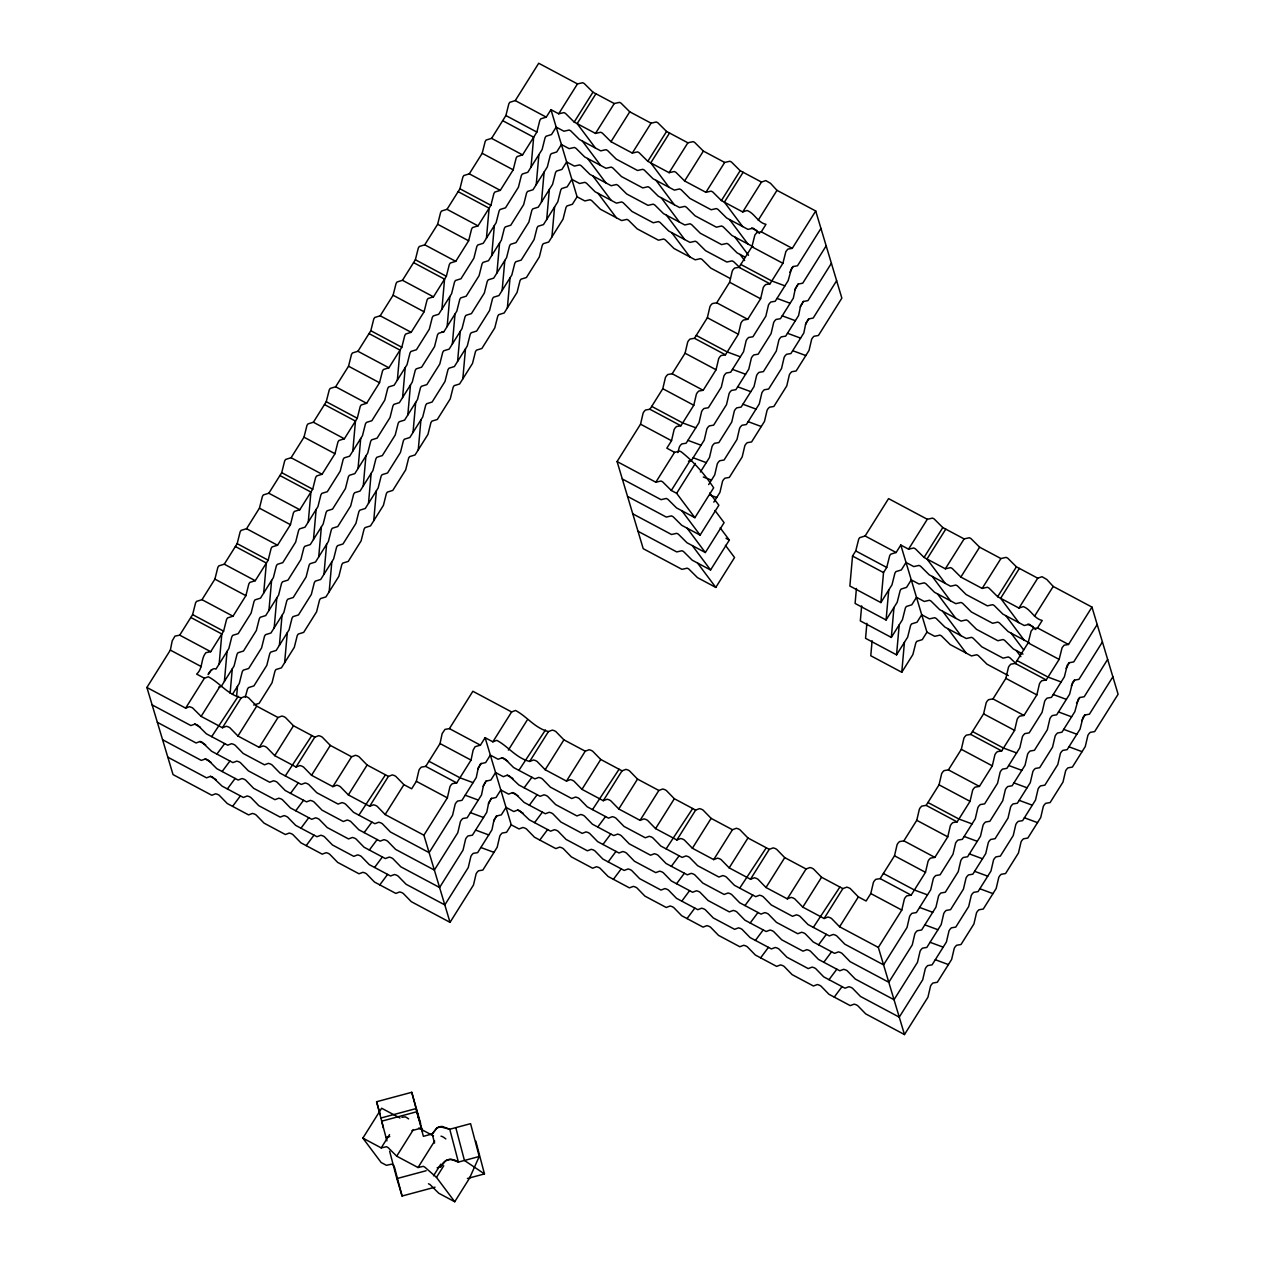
<?xml version="1.0" encoding="UTF-8"?>
<svg xmlns="http://www.w3.org/2000/svg" width="1265" height="1265" viewBox="0 0 1265 1265"><rect width="100%" height="100%" fill="white"/><g stroke="black" fill="none" stroke-linecap="round" stroke-linejoin="round"><path stroke-width="1.5" d="M219.161 663.999L221.818 634.002L190.825 617.478M224.395 681.424L227.052 651.443M230.119 693.236L232.27 668.869M236.666 695.671L237.504 686.294M263.705 593.032L266.362 563.036L235.369 546.512M268.939 610.457L271.596 580.461M274.173 627.883L276.829 597.886M279.391 645.308L282.048 615.312M284.625 662.734L287.281 632.753M308.265 522.05L310.921 492.069L279.929 475.529M313.483 539.475L316.139 509.495M318.717 556.916L321.373 526.92M323.951 574.342L326.607 544.345M329.169 591.767L331.825 561.771M352.809 451.083L355.465 421.087L324.472 404.563M358.042 468.509L360.699 438.512M363.261 485.934L365.917 455.953M368.495 503.359L371.151 473.379M373.728 520.785L376.385 490.804M397.352 380.117L400.025 350.12L369.016 333.581M402.586 397.542L405.243 367.546M407.82 414.967L410.477 384.971M413.038 432.393L415.695 402.397M418.272 449.818L420.929 419.822M441.912 309.134L444.568 279.154L413.576 262.614M447.146 326.56L449.802 296.579M452.364 343.985L455.02 314.005M457.598 361.411L460.254 331.43M462.816 378.852L465.488 348.855M486.456 238.168L489.112 208.172L458.12 191.648M491.69 255.593L494.346 225.597M496.924 273.019L499.58 243.022M502.142 290.444L504.798 260.448M507.376 307.869L510.032 277.889M531.015 167.186L533.672 137.205L502.679 120.665M536.234 184.611L538.89 154.63M541.467 202.052L544.124 172.056M546.701 219.478L549.358 189.481M551.92 236.903L554.576 206.907M485.112 737.685L511.25 824.827L506.569 832.291L502.173 833.05L500.75 834.536A7.005 1.85 -61.9 0 0 499.786 836.118L497.192 847.234L482.866 870.051L478.47 870.81L477.063 872.281A7.005 1.85 -61.9 0 0 476.099 873.878L473.49 884.994L450.04 922.343L423.901 835.2L447.351 797.851L449.945 786.735A7.005 1.85 -61.9 0 1 450.909 785.138L452.332 783.668L456.728 782.909L471.039 760.107L473.126 750.145L475.102 746.698L480.415 745.164L485.112 737.685L492.86 741.828L496.766 740.357C508.087 746.224 515.93 758.004 529.671 761.451L533.561 759.98L535.49 760.565A7.005 1.739 32.1 0 1 537.103 761.467L545.168 769.721L566.467 781.09L570.373 779.62L572.286 780.205A7.005 1.739 32.1 0 1 573.915 781.09L581.963 789.344L603.279 800.713L607.168 799.243L609.097 799.828A7.005 1.739 32.1 0 1 610.726 800.729L618.775 808.983L640.074 820.352L643.98 818.882L645.909 819.451A7.005 1.739 32.1 0 1 647.522 820.352L655.57 828.607L676.886 839.976L680.791 838.505L682.705 839.09A7.005 1.739 32.1 0 1 684.333 839.992L692.382 848.246L713.697 859.615L717.587 858.144L719.516 858.714A7.005 1.739 32.1 0 1 721.129 859.615L729.193 867.869L750.493 879.238L754.399 877.768L756.312 878.353A7.005 1.739 32.1 0 1 757.941 879.238L765.989 887.508L787.304 898.862L791.194 897.391L793.123 897.976A7.005 1.739 32.1 0 1 794.752 898.877L802.801 907.131L824.1 918.501L842.854 888.615L846.759 887.144L848.689 887.73A7.005 1.739 32.1 0 1 850.301 888.615L858.366 896.885L866.114 901.012L870.794 893.549L873.403 882.432A7.005 1.85 -61.9 0 1 874.368 880.835L875.775 879.349L880.171 878.606L894.497 855.788L897.091 844.672A7.005 1.85 -61.9 0 1 898.055 843.091L899.478 841.605L903.874 840.846L916.761 820.305L919.37 809.189A7.005 1.85 -61.9 0 1 920.335 807.592L921.758 806.121L926.154 805.362L939.041 784.822L941.65 773.706A7.005 1.85 -61.9 0 1 942.615 772.109L944.022 770.638L948.418 769.879L961.321 749.339L963.914 738.222A7.005 1.85 -61.9 0 1 964.879 736.625L966.302 735.155L970.698 734.396L983.585 713.855L986.194 702.739A7.005 1.85 -61.9 0 1 987.159 701.142L988.582 699.656L992.978 698.913L1005.865 678.356L1008.474 667.24A7.005 1.85 -61.9 0 1 1009.438 665.659L1010.846 664.172L1015.242 663.413L1028.145 642.873L1031.117 631.124L1033.126 628.689L1037.521 627.93L1042.218 620.467C1033.821 618.617 1030.928 609.351 1023.29 606.599L1018.957 608.07L997.658 596.701L988.977 588.083A7.005 1.739 32.1 0 0 987.38 587.26L982.162 588.431L960.847 577.061L952.181 568.444A7.005 1.739 32.1 0 0 950.568 567.621L945.35 568.807L924.051 557.438L915.37 548.82A7.005 1.739 32.1 0 0 913.773 547.998L908.555 549.168L900.806 545.041L896.11 552.505L865.118 535.981L859.694 537.657A7.005 1.85 -61.9 0 0 858.698 539.175L855.741 550.923L852.531 556.047L849.874 586.027L880.867 602.567L891.967 584.873L894.924 573.14A7.005 1.85 -61.9 0 1 895.905 571.622L901.344 569.93L906.025 562.466L913.773 566.593L919.007 565.423A7.005 1.739 32.1 0 1 920.604 566.246L929.285 574.863L950.584 586.233L955.802 585.047A7.005 1.739 32.1 0 1 957.399 585.869L966.081 594.503L987.396 605.856L992.614 604.686A7.005 1.739 32.1 0 1 994.211 605.508L1002.892 614.126L1024.191 625.495L1029.41 624.309L1035.829 629.559M856.421 588.462L855.093 603.452L886.085 619.992L897.185 602.314L900.158 590.565A7.005 1.85 -61.9 0 1 901.139 589.047L906.578 587.371L911.259 579.892L919.007 584.019L924.225 582.849A7.005 1.739 32.1 0 1 925.838 583.671L934.503 592.289L955.818 603.658L961.036 602.472A7.005 1.739 32.1 0 1 962.633 603.31L971.314 611.928L992.614 623.281L997.832 622.111A7.005 1.739 32.1 0 1 999.445 622.933L1008.11 631.551L1029.425 642.92M861.655 605.888L860.327 620.894L891.319 637.418L902.419 619.739L905.376 607.991A7.005 1.85 -61.9 0 1 906.373 606.473L911.796 604.797L916.493 597.317L924.241 601.46L929.459 600.274A7.005 1.739 32.1 0 1 931.056 601.096L939.737 609.714L961.036 621.083L966.254 619.913A7.005 1.739 32.1 0 1 967.867 620.736L976.533 629.353L997.848 640.722L1003.066 639.537A7.005 1.739 32.1 0 1 1004.663 640.359L1013.344 648.977L1022.974 654.116M866.889 623.313L865.56 638.319L896.553 654.843L907.653 637.165L910.61 625.416A7.005 1.85 -61.9 0 1 911.591 623.898L917.03 622.222L921.711 614.743L929.459 618.885L934.693 617.699A7.005 1.739 32.1 0 1 936.29 618.522L944.971 627.14L966.27 638.509L971.488 637.339A7.005 1.739 32.1 0 1 973.085 638.161L981.767 646.779L1003.082 658.148L1008.3 656.962A7.005 1.739 32.1 0 1 1009.897 657.784L1016.001 663.619M872.107 640.754L870.779 655.744L901.771 672.268L912.871 654.59L915.844 642.841A7.005 1.85 -61.9 0 1 916.825 641.323L922.248 639.647L926.945 632.168L900.806 545.041M880.867 602.567L883.523 572.571L886.733 567.447L889.69 555.715A7.005 1.85 -61.9 0 1 890.687 554.197L896.11 552.505M886.085 619.992L888.742 589.996M891.319 637.418L893.976 607.421M896.553 654.843L899.209 624.863M901.771 672.268L904.428 642.288M450.04 922.343L411.299 901.676L403.25 893.422A7.005 1.739 32.1 0 0 401.622 892.521L399.708 891.936L395.803 893.406L374.503 882.053L366.439 873.799A7.005 1.739 32.1 0 0 364.826 872.897L362.897 872.312L358.991 873.783L337.692 862.414L329.643 854.16A7.005 1.739 32.1 0 0 328.014 853.258L326.085 852.689L322.195 854.16L300.88 842.79L292.832 834.536A7.005 1.739 32.1 0 0 291.203 833.635L289.29 833.05L285.384 834.52L264.085 823.151L256.036 814.897A7.005 1.739 32.1 0 0 254.407 814.012L252.478 813.427L248.588 814.897L227.273 803.528L219.224 795.274A7.005 1.739 32.1 0 0 217.596 794.373L215.683 793.788L211.777 795.258L173.036 774.591L146.898 687.464L170.348 650.099L172.198 640.896L174.95 636.137L179.725 635.157L210.717 651.696L223.605 631.156L226.577 619.407A7.005 1.85 -61.9 0 1 227.558 617.889L232.997 616.213L245.884 595.657L248.841 583.924A7.005 1.85 -61.9 0 1 249.838 582.406L255.261 580.714L268.164 560.174L271.121 548.441A7.005 1.85 -61.9 0 1 272.102 546.923L277.541 545.231L290.444 524.69L293.401 512.957A7.005 1.85 -61.9 0 1 294.381 511.424L299.821 509.748L312.708 489.207L315.665 477.458A7.005 1.85 -61.9 0 1 316.661 475.94L322.085 474.264L334.988 453.724L337.945 441.975A7.005 1.85 -61.9 0 1 338.941 440.457L344.365 438.781L357.268 418.241L360.225 406.492A7.005 1.85 -61.9 0 1 361.205 404.974L366.644 403.298L379.532 382.742L382.504 371.009A7.005 1.85 -61.9 0 1 383.485 369.491L388.908 367.799L401.811 347.258L404.768 335.525A7.005 1.85 -61.9 0 1 405.765 333.992L411.188 332.315L424.091 311.775L427.048 300.026A7.005 1.85 -61.9 0 1 428.029 298.508L433.468 296.832L446.355 276.292L449.328 264.543A7.005 1.85 -61.9 0 1 450.308 263.025L455.748 261.349L468.635 240.793L471.592 229.06A7.005 1.85 -61.9 0 1 472.588 227.542L478.012 225.866L490.915 205.31L493.872 193.577A7.005 1.85 -61.9 0 1 494.852 192.059L500.292 190.367L513.195 169.826L516.152 158.093A7.005 1.85 -61.9 0 1 517.132 156.56L522.572 154.883L536.882 132.082L539.839 120.333A7.005 1.85 -61.9 0 1 540.835 118.815L546.259 117.139L550.955 109.66L558.703 113.803L563.921 112.617A7.005 1.739 32.1 0 1 565.518 113.439L574.199 122.057L595.499 133.426L600.717 132.256A7.005 1.739 32.1 0 1 602.33 133.078L610.995 141.696L632.31 153.065L637.528 151.879A7.005 1.739 32.1 0 1 639.125 152.701L647.807 161.319L669.106 172.688L674.34 171.518A7.005 1.739 32.1 0 1 675.937 172.34L684.618 180.958L705.917 192.327L711.136 191.142A7.005 1.739 32.1 0 1 712.748 191.964L721.414 200.582L742.729 211.951L747.046 210.48C754.683 213.232 757.577 222.498 765.973 224.348L761.277 231.827L756.881 232.57L754.873 235.005L751.9 246.77L738.997 267.31L734.601 268.069L733.194 269.54A7.005 1.85 -61.9 0 0 732.229 271.137L729.62 282.253L716.733 302.794L712.337 303.553L710.914 305.023A7.005 1.85 -61.9 0 0 709.95 306.62L707.356 317.736L694.453 338.277L690.058 339.036L688.634 340.522A7.005 1.85 -61.9 0 0 687.67 342.103L685.077 353.22L672.174 373.76L667.778 374.519L666.37 376.005A7.005 1.85 -61.9 0 0 665.406 377.587L662.797 388.703L649.91 409.259L645.514 410.002L644.091 411.489A7.005 1.85 -61.9 0 0 643.126 413.07L640.533 424.186L617.083 461.551L643.221 548.678L681.962 569.345L687.18 568.175A7.005 1.739 32.1 0 1 688.793 568.997L697.458 577.615L715.8 587.403L734.554 557.517L725.43 545.326M179.725 635.157L192.612 614.616L195.585 602.883A7.005 1.85 -61.9 0 1 196.565 601.365L201.989 599.673L232.997 616.213M201.989 599.673L214.892 579.133L217.849 567.384A7.005 1.85 -61.9 0 1 218.845 565.866L224.269 564.19L255.261 580.714M456.728 782.909L425.736 766.384L421.34 767.128L419.917 768.614A7.005 1.85 -61.9 0 0 418.952 770.211L416.359 781.327L411.663 788.791L403.915 784.664L395.866 776.41A7.005 1.739 32.1 0 0 394.237 775.508L392.324 774.923L388.418 776.394L367.119 765.025L359.054 756.77A7.005 1.739 32.1 0 0 357.442 755.869L355.512 755.3L351.607 756.77L330.307 745.401L322.259 737.147A7.005 1.739 32.1 0 0 320.63 736.246L318.717 735.661L314.811 737.131L293.496 725.762L285.447 717.508A7.005 1.739 32.1 0 0 283.834 716.622L281.905 716.037L278 717.508L256.7 706.139L248.652 697.885A7.005 1.739 32.1 0 0 247.023 696.983L245.094 696.398L241.204 697.869C227.479 694.422 219.636 682.641 208.298 676.775L204.392 678.246L196.644 674.103C203.175 668.394 200.597 658.812 205.942 652.661L210.717 651.696M224.269 564.19L237.172 543.65L240.129 531.901A7.005 1.85 -61.9 0 1 241.109 530.383L246.548 528.707L277.541 545.231M246.548 528.707L259.436 508.166L262.408 496.418A7.005 1.85 -61.9 0 1 263.389 494.9L268.828 493.224L299.821 509.748M268.828 493.224L281.716 472.667L284.672 460.934A7.005 1.85 -61.9 0 1 285.669 459.416L291.092 457.724L322.085 474.264M245.268 697.173L247.481 689.125A7.005 1.85 -61.9 0 1 248.478 687.607L253.901 685.915L266.804 665.374L269.761 653.625A7.005 1.85 -61.9 0 1 270.742 652.107L276.181 650.431L289.068 629.891L292.041 618.142A7.005 1.85 -61.9 0 1 293.021 616.624L298.461 614.948L311.348 594.408L314.305 582.659A7.005 1.85 -61.9 0 1 315.301 581.141L320.725 579.465L333.628 558.909L336.585 547.176A7.005 1.85 -61.9 0 1 337.565 545.658L343.005 543.966L355.908 523.425L358.865 511.693A7.005 1.85 -61.9 0 1 359.845 510.159L365.285 508.483L378.172 487.942L381.129 476.193A7.005 1.85 -61.9 0 1 382.125 474.675L387.549 472.999L400.452 452.459L403.409 440.71A7.005 1.85 -61.9 0 1 404.405 439.192L409.828 437.516L422.731 416.976L425.688 405.227A7.005 1.85 -61.9 0 1 426.669 403.709L432.108 402.033L444.995 381.477L447.968 369.744A7.005 1.85 -61.9 0 1 448.949 368.226L454.372 366.534L467.275 345.993L470.232 334.26A7.005 1.85 -61.9 0 1 471.228 332.742L476.652 331.051L489.555 310.51L492.512 298.761A7.005 1.85 -61.9 0 1 493.492 297.243L498.932 295.567L511.819 275.027L514.792 263.278A7.005 1.85 -61.9 0 1 515.772 261.76L521.212 260.084L534.099 239.544L537.056 227.795A7.005 1.85 -61.9 0 1 538.052 226.277L543.476 224.601L557.802 201.783L560.759 190.05A7.005 1.85 -61.9 0 1 561.739 188.532L567.179 186.84L571.859 179.377L579.607 183.504L584.841 182.334A7.005 1.739 32.1 0 1 586.438 183.156L595.103 191.774L616.419 203.143L621.637 201.957A7.005 1.739 32.1 0 1 623.234 202.78L631.915 211.397L653.23 222.767L658.448 221.596A7.005 1.739 32.1 0 1 660.045 222.419L668.726 231.036L690.026 242.406L695.244 241.22A7.005 1.739 32.1 0 1 696.857 242.042L705.522 250.66L726.837 262.029L732.055 260.859A7.005 1.739 32.1 0 1 733.653 261.681L739.756 267.5M291.092 457.724L303.995 437.184L306.952 425.451A7.005 1.85 -61.9 0 1 307.933 423.933L313.372 422.241L344.365 438.781M313.372 422.241L326.259 401.701L329.232 389.968A7.005 1.85 -61.9 0 1 330.212 388.434L335.652 386.758L366.644 403.298M335.652 386.758L348.539 366.218L351.496 354.469A7.005 1.85 -61.9 0 1 352.492 352.951L357.916 351.275L388.908 367.799M357.916 351.275L370.819 330.734L373.776 318.986A7.005 1.85 -61.9 0 1 374.772 317.468L380.196 315.791L411.188 332.315M380.196 315.791L393.099 295.235L396.056 283.502A7.005 1.85 -61.9 0 1 397.036 281.984L402.476 280.292L433.468 296.832M402.476 280.292L415.363 259.752L418.32 248.019A7.005 1.85 -61.9 0 1 419.316 246.501L424.74 244.809L455.748 261.349M424.74 244.809L437.643 224.269L440.599 212.52A7.005 1.85 -61.9 0 1 441.596 211.002L447.019 209.326L478.012 225.866M447.019 209.326L459.922 188.785L462.879 177.037A7.005 1.85 -61.9 0 1 463.86 175.519L469.299 173.843L500.292 190.367M469.299 173.843L482.186 153.302L485.159 141.553A7.005 1.85 -61.9 0 1 486.139 140.036L491.579 138.359L522.572 154.883M491.579 138.359L505.889 115.542L508.846 103.809A7.005 1.85 -61.9 0 1 509.842 102.291L515.266 100.599L546.259 117.139M425.736 766.384L440.046 743.567L442.133 733.621L445.027 729.383L449.423 728.624L480.415 745.164M622.301 478.976L661.042 499.643L666.276 498.457A7.005 1.739 32.1 0 1 667.873 499.296L676.538 507.913L694.88 517.685L713.65 487.8C704.51 474.011 694.106 462.089 681.408 451.969A7.005 1.739 32.1 0 0 679.795 451.146L674.577 452.332L666.829 448.19L671.525 440.726L674.119 429.61A7.005 1.85 -61.9 0 1 675.083 428.013L676.506 426.542L680.902 425.783L693.789 405.243L696.398 394.127A7.005 1.85 -61.9 0 1 697.363 392.53L698.77 391.059L703.166 390.3L716.069 369.76L718.678 358.643A7.005 1.85 -61.9 0 1 719.643 357.046L721.05 355.56L725.446 354.817L738.349 334.26L740.942 323.144A7.005 1.85 -61.9 0 1 741.907 321.563L743.33 320.077L747.726 319.318L760.613 298.777L763.222 287.661A7.005 1.85 -61.9 0 1 764.187 286.08L765.61 284.593L770.005 283.834L782.893 263.294L785.865 251.545L787.874 249.11L792.27 248.351L815.719 211.002L776.979 190.335L770.543 183.346L765.799 180.595L761.483 182.065L742.729 211.951M677.866 452.601L679.352 447.035A7.005 1.85 -61.9 0 1 680.317 445.454L681.724 443.968L686.12 443.209L699.023 422.668L701.616 411.552A7.005 1.85 -61.9 0 1 702.581 409.955L704.004 408.484L708.4 407.725L721.303 387.185L723.896 376.069A7.005 1.85 -61.9 0 1 724.861 374.472L726.284 373.001L730.68 372.242L743.567 351.702L746.176 340.585A7.005 1.85 -61.9 0 1 747.141 338.988L748.548 337.502L752.944 336.759L765.847 316.203L768.456 305.086A7.005 1.85 -61.9 0 1 769.42 303.505L770.828 302.019L775.224 301.26L788.127 280.719L791.684 268.022L793.108 266.536L797.503 265.777L820.953 228.427M1091.964 607.105L1118.102 694.248L1094.652 731.597L1090.256 732.356L1088.849 733.842A7.005 1.85 -61.9 0 0 1087.884 735.424L1085.275 746.54L1072.388 767.08L1067.992 767.839L1066.569 769.326A7.005 1.85 -61.9 0 0 1065.604 770.907L1063.011 782.023L1050.108 802.579L1045.712 803.322L1044.289 804.809A7.005 1.85 -61.9 0 0 1043.325 806.406L1040.731 817.522L1027.828 838.062L1023.432 838.822L1022.025 840.292A7.005 1.85 -61.9 0 0 1021.061 841.889L1018.452 853.005L1005.564 873.546L1001.168 874.305L999.745 875.775A7.005 1.85 -61.9 0 0 998.781 877.372L996.172 888.489L983.285 909.029L978.889 909.788L977.466 911.274A7.005 1.85 -61.9 0 0 976.501 912.856L973.908 923.972L961.005 944.512L956.609 945.271L955.202 946.758A7.005 1.85 -61.9 0 0 954.237 948.339L951.628 959.455L937.318 982.273L932.922 983.031L931.499 984.502A7.005 1.85 -61.9 0 0 930.534 986.099L927.941 997.215L904.491 1034.564L878.337 947.422L901.787 910.073L904.396 898.956A7.005 1.85 -61.9 0 1 905.36 897.359L906.768 895.889L911.164 895.13L925.49 872.328L928.083 861.212A7.005 1.85 -61.9 0 1 929.048 859.615L930.471 858.144L934.867 857.385L947.77 836.845L950.363 825.729A7.005 1.85 -61.9 0 1 951.327 824.132L952.751 822.645L957.146 821.902L970.034 801.346L972.643 790.23A7.005 1.85 -61.9 0 1 973.607 788.648L975.015 787.162L979.41 786.403L992.313 765.863L994.907 754.746A7.005 1.85 -61.9 0 1 995.871 753.165L997.294 751.679L1001.69 750.92L1014.593 730.379L1017.187 719.263A7.005 1.85 -61.9 0 1 1018.151 717.666L1019.574 716.196L1023.97 715.437L1036.857 694.896L1039.466 683.78A7.005 1.85 -61.9 0 1 1040.431 682.183L1041.838 680.712L1046.234 679.953L1059.137 659.413L1062.11 647.648L1064.118 645.213L1068.514 644.47L1091.964 607.105L1053.223 586.438L1046.788 579.465L1042.044 576.714L1037.727 578.184L1018.957 608.07M477.98 769.057L480.621 763.791L485.649 762.589L490.346 755.11L498.094 759.253L502.284 757.751L504.893 758.889L513.59 767.523L534.889 778.876L538.795 777.406L540.708 777.991A7.005 1.739 32.1 0 1 542.337 778.892L550.386 787.146L571.701 798.515L575.607 797.045L577.52 797.63A7.005 1.739 32.1 0 1 579.149 798.515L587.197 806.785L608.497 818.139L612.402 816.668L614.331 817.253A7.005 1.739 32.1 0 1 615.944 818.155L623.993 826.409L645.308 837.778L649.214 836.307L651.127 836.892A7.005 1.739 32.1 0 1 652.756 837.778L660.804 846.032L682.12 857.401L686.01 855.931L687.939 856.516A7.005 1.739 32.1 0 1 689.552 857.417L697.616 865.671L718.915 877.04L722.821 875.57L724.734 876.155A7.005 1.739 32.1 0 1 726.363 877.04L734.412 885.294L755.727 896.664L759.617 895.193L761.546 895.778A7.005 1.739 32.1 0 1 763.174 896.679L771.223 904.934L792.523 916.303L796.428 914.832L798.357 915.401A7.005 1.739 32.1 0 1 799.97 916.303L808.019 924.557L829.334 935.926L833.24 934.456L835.153 935.041A7.005 1.739 32.1 0 1 836.782 935.942L844.83 944.196L883.571 964.863L907.021 927.498L909.614 916.382A7.005 1.85 -61.9 0 1 910.579 914.801L912.002 913.314L916.398 912.555L930.708 889.754L933.317 878.637A7.005 1.85 -61.9 0 1 934.282 877.04L935.705 875.57L940.101 874.811L952.988 854.27L955.597 843.154A7.005 1.85 -61.9 0 1 956.561 841.557L957.969 840.087L962.365 839.327L975.268 818.787L977.861 807.671A7.005 1.85 -61.9 0 1 978.825 806.074L980.248 804.587L984.644 803.844L997.547 783.288L1000.141 772.172A7.005 1.85 -61.9 0 1 1001.105 770.591L1002.528 769.104L1006.924 768.345L1019.811 747.805L1022.42 736.689A7.005 1.85 -61.9 0 1 1023.385 735.107L1024.792 733.621L1029.188 732.862L1042.091 712.322L1044.684 701.205A7.005 1.85 -61.9 0 1 1045.665 699.608L1047.072 698.138L1051.468 697.379L1064.371 676.838L1067.328 665.074L1069.067 662.781L1073.748 661.895L1097.198 624.53M483.214 786.482L485.839 781.217L490.883 780.015L495.564 772.551L503.312 776.678L507.218 775.208L509.147 775.793L518.808 784.948L540.123 796.302L544.029 794.831L545.942 795.416A7.005 1.739 32.1 0 1 547.571 796.318L555.62 804.572L576.935 815.941L580.825 814.47L582.754 815.055A7.005 1.739 32.1 0 1 584.367 815.941L592.431 824.211L613.731 835.564L617.636 834.094L619.55 834.679A7.005 1.739 32.1 0 1 621.178 835.58L629.227 843.834L650.542 855.203L654.432 853.733L656.361 854.318A7.005 1.739 32.1 0 1 657.99 855.203L666.038 863.473L687.338 874.827L691.243 873.356L693.157 873.941A7.005 1.739 32.1 0 1 694.785 874.842L702.834 883.097L724.149 894.466L728.055 892.995L729.968 893.58A7.005 1.739 32.1 0 1 731.597 894.466L739.645 902.72L760.945 914.089L764.851 912.618L766.78 913.203A7.005 1.739 32.1 0 1 768.393 914.105L776.441 922.359L797.756 933.728L801.662 932.258L803.575 932.843A7.005 1.739 32.1 0 1 805.204 933.728L813.253 941.982L834.552 953.351L838.458 951.881L840.387 952.466A7.005 1.739 32.1 0 1 842 953.367L850.064 961.621L888.805 982.288L912.255 944.923L914.848 933.807A7.005 1.85 -61.9 0 1 915.813 932.226L917.236 930.74L921.632 929.981L935.942 907.179L938.551 896.063A7.005 1.85 -61.9 0 1 939.515 894.466L940.923 892.995L945.319 892.236L958.222 871.696L960.815 860.58A7.005 1.85 -61.9 0 1 961.78 858.982L963.203 857.512L967.598 856.753L980.486 836.212L983.095 825.096A7.005 1.85 -61.9 0 1 984.059 823.499L985.482 822.029L989.878 821.27L1002.765 800.713L1005.375 789.597A7.005 1.85 -61.9 0 1 1006.339 788.016L1007.746 786.53L1012.142 785.771L1025.045 765.23L1027.639 754.114A7.005 1.85 -61.9 0 1 1028.603 752.533L1030.026 751.046L1034.422 750.287L1047.325 729.747L1049.918 718.631A7.005 1.85 -61.9 0 1 1050.883 717.034L1052.306 715.563L1056.702 714.804L1069.589 694.264L1072.562 682.499L1074.285 680.206L1078.966 679.321L1102.416 641.972M488.448 803.908L491.073 798.642L496.101 797.44L500.798 789.977L508.546 794.104L512.736 792.617L515.361 793.74L524.042 802.374L545.357 813.743L549.247 812.272L551.176 812.842A7.005 1.739 32.1 0 1 552.789 813.743L560.854 821.997L582.153 833.366L586.059 831.896L587.972 832.481A7.005 1.739 32.1 0 1 589.601 833.382L597.649 841.636L618.965 852.99L622.854 851.519L624.784 852.104A7.005 1.739 32.1 0 1 626.412 853.005L634.461 861.259L655.76 872.629L659.666 871.158L661.595 871.743A7.005 1.739 32.1 0 1 663.208 872.629L671.256 880.899L692.572 892.252L696.477 890.781L698.391 891.366A7.005 1.739 32.1 0 1 700.019 892.268L708.068 900.522L729.367 911.891L733.273 910.421L735.202 911.006A7.005 1.739 32.1 0 1 736.815 911.891L744.879 920.161L766.179 931.514L770.085 930.044L771.998 930.629A7.005 1.739 32.1 0 1 773.627 931.53L781.675 939.784L802.99 951.154L806.88 949.683L808.809 950.268A7.005 1.739 32.1 0 1 810.422 951.154L818.487 959.423L839.786 970.777L843.692 969.306L845.605 969.891A7.005 1.739 32.1 0 1 847.234 970.793L855.282 979.047L894.023 999.714L917.473 962.349L920.082 951.233A7.005 1.85 -61.9 0 1 921.047 949.651L922.454 948.165L926.85 947.406L941.176 924.604L943.769 913.488A7.005 1.85 -61.9 0 1 944.734 911.907L946.157 910.421L950.553 909.661L963.44 889.121L966.049 878.005A7.005 1.85 -61.9 0 1 967.013 876.408L968.437 874.937L972.832 874.178L985.72 853.638L988.329 842.522A7.005 1.85 -61.9 0 1 989.293 840.925L990.701 839.454L995.096 838.695L1007.999 818.139L1010.593 807.023A7.005 1.85 -61.9 0 1 1011.557 805.441L1012.98 803.955L1017.376 803.212L1030.279 782.655L1032.873 771.539A7.005 1.85 -61.9 0 1 1033.837 769.958L1035.26 768.472L1039.656 767.713L1052.543 747.172L1055.152 736.056A7.005 1.85 -61.9 0 1 1056.117 734.475L1057.524 732.988L1061.92 732.229L1074.823 711.689L1078.381 698.976L1079.804 697.505L1084.2 696.746L1107.65 659.397M493.666 821.349L496.307 816.067L501.335 814.866L506.032 807.402L513.78 811.529L517.67 810.059L519.599 810.644L529.276 819.799L550.575 831.168L554.481 829.698L556.394 830.283A7.005 1.739 32.1 0 1 558.023 831.168L566.072 839.422L587.387 850.792L591.293 849.321L593.206 849.906A7.005 1.739 32.1 0 1 594.835 850.807L602.883 859.062L624.183 870.431L628.088 868.96L630.017 869.529A7.005 1.739 32.1 0 1 631.63 870.431L639.679 878.685L660.994 890.054L664.9 888.583L666.813 889.169A7.005 1.739 32.1 0 1 668.442 890.07L676.49 898.324L697.79 909.677L701.696 908.207L703.625 908.792A7.005 1.739 32.1 0 1 705.238 909.693L713.302 917.947L734.601 929.316L738.507 927.846L740.42 928.431A7.005 1.739 32.1 0 1 742.049 929.332L750.098 937.586L771.413 948.94L775.303 947.469L777.232 948.054A7.005 1.739 32.1 0 1 778.861 948.956L786.909 957.21L808.209 968.579L812.114 967.108L814.027 967.693A7.005 1.739 32.1 0 1 815.656 968.579L823.705 976.849L845.02 988.202L848.91 986.732L850.839 987.317A7.005 1.739 32.1 0 1 852.468 988.218L860.516 996.472L899.257 1017.139L922.707 979.79L925.3 968.674A7.005 1.85 -61.9 0 1 926.265 967.077L927.688 965.59L932.084 964.847L946.394 942.03L949.003 930.914A7.005 1.85 -61.9 0 1 949.968 929.332L951.375 927.846L955.787 927.087L968.674 906.546L971.283 895.43A7.005 1.85 -61.9 0 1 972.247 893.833L973.655 892.363L978.051 891.604L990.954 871.063L993.547 859.947A7.005 1.85 -61.9 0 1 994.511 858.35L995.935 856.879L1000.33 856.12L1013.233 835.58L1015.827 824.464A7.005 1.85 -61.9 0 1 1016.791 822.867L1018.214 821.38L1022.61 820.637L1035.497 800.081L1038.106 788.965A7.005 1.85 -61.9 0 1 1039.071 787.383L1040.478 785.897L1044.874 785.154L1057.777 764.598L1060.37 753.481A7.005 1.85 -61.9 0 1 1061.335 751.9L1062.758 750.414L1067.154 749.655L1080.057 729.114L1083.014 717.366L1084.753 715.057L1089.434 714.172L1112.884 676.822M789.834 272.244L793.108 266.536M795.068 289.685L798.057 284.103L802.737 283.202L826.172 245.853M800.302 307.11L803.275 301.529L807.956 300.627L831.405 263.278M805.52 324.536L808.509 318.954L813.189 318.068L836.639 280.704M1066.079 668.363L1069.352 662.654M1071.313 685.788L1074.57 680.08M1076.531 703.214L1079.804 697.505M1081.765 720.639L1085.038 714.931M469.663 1177.889L479.229 1156.495L470.58 1123.668L449.755 1129.25L440.094 1126.72A7.005 2.546 -14.8 0 0 438.291 1127.242A2.736 0.996 -14.8 0 0 436.789 1128.159L432.171 1133.978L423.38 1136.334L411.757 1092.296L376.591 1101.736L386.9 1140.856M515.266 100.599L538.716 63.25L577.457 83.917L582.675 82.731A7.005 1.739 32.1 0 1 584.288 83.569L592.953 92.187L614.268 103.54L619.486 102.37A7.005 1.739 32.1 0 1 621.083 103.192L629.764 111.81L651.064 123.179L656.282 121.993A7.005 1.739 32.1 0 1 657.895 122.816L666.56 131.449L687.875 142.803L693.094 141.633A7.005 1.739 32.1 0 1 694.691 142.455L703.372 151.073L724.671 162.442L729.905 161.256A7.005 1.739 32.1 0 1 731.502 162.078L740.167 170.696L761.483 182.065M146.898 687.464L185.639 708.131L204.392 678.246M558.703 113.803L577.457 83.917M423.901 835.2L385.161 814.549L377.112 806.279A7.005 1.739 32.1 0 0 375.484 805.394L373.555 804.809L369.665 806.279L348.349 794.91L340.301 786.656A7.005 1.739 32.1 0 0 338.672 785.755L336.759 785.17L332.853 786.64L311.554 775.287L303.489 767.017A7.005 1.739 32.1 0 0 301.876 766.131L299.947 765.546L296.057 767.017L274.742 755.648L266.694 747.394A7.005 1.739 32.1 0 0 265.065 746.492L263.152 745.923L259.246 747.394L237.931 736.024L229.882 727.77A7.005 1.739 32.1 0 0 228.269 726.869L226.34 726.284L222.434 727.755L201.135 716.385L219.889 686.5M574.199 122.057L592.953 92.187M218.971 686.942L221.169 686.547L234.072 666.007L237.029 654.258A7.005 1.85 -61.9 0 1 238.01 652.74L243.449 651.064L256.336 630.523L259.309 618.775A7.005 1.85 -61.9 0 1 260.29 617.257L265.729 615.581L278.616 595.04L281.573 583.292A7.005 1.85 -61.9 0 1 282.569 581.774L287.993 580.097L300.896 559.541L303.853 547.808A7.005 1.85 -61.9 0 1 304.833 546.29L310.273 544.598L323.16 524.058L326.133 512.325A7.005 1.85 -61.9 0 1 327.113 510.791L332.553 509.115L345.44 488.575L348.397 476.826A7.005 1.85 -61.9 0 1 349.393 475.308L354.817 473.632L367.72 453.091L370.677 441.343A7.005 1.85 -61.9 0 1 371.673 439.825L377.096 438.149L390 417.608L392.956 405.859A7.005 1.85 -61.9 0 1 393.937 404.341L399.376 402.665L412.264 382.109L415.236 370.376A7.005 1.85 -61.9 0 1 416.217 368.858L421.64 367.166L434.543 346.626L437.5 334.893A7.005 1.85 -61.9 0 1 438.496 333.359L443.92 331.683L456.823 311.143L459.78 299.394A7.005 1.85 -61.9 0 1 460.76 297.876L466.2 296.2L479.087 275.659L482.06 263.911A7.005 1.85 -61.9 0 1 483.04 262.393L488.48 260.716L501.367 240.176L504.324 228.427A7.005 1.85 -61.9 0 1 505.32 226.909L510.744 225.233L523.647 204.677L526.604 192.944A7.005 1.85 -61.9 0 1 527.584 191.426L533.024 189.734L547.334 166.933L550.307 155.2A7.005 1.85 -61.9 0 1 551.287 153.666L556.711 151.99L561.407 144.526L569.155 148.653L574.373 147.467A7.005 1.739 32.1 0 1 575.986 148.305L584.651 156.923L605.967 168.277L611.185 167.107A7.005 1.739 32.1 0 1 612.782 167.929L621.463 176.547L642.762 187.916L647.98 186.73A7.005 1.739 32.1 0 1 649.593 187.568L658.259 196.186L679.574 207.539L684.792 206.369A7.005 1.739 32.1 0 1 686.389 207.191L695.07 215.809L716.37 227.178L721.603 225.992A7.005 1.739 32.1 0 1 723.201 226.83L731.866 235.448L753.181 246.802M595.926 93.768L577.156 123.638L595.42 148.021M232.46 694.327L239.291 683.432L242.263 671.699A7.005 1.85 -61.9 0 1 243.244 670.165L248.683 668.489L261.57 647.949L264.527 636.2A7.005 1.85 -61.9 0 1 265.524 634.682L270.947 633.006L283.85 612.466L286.807 600.717A7.005 1.85 -61.9 0 1 287.788 599.199L293.227 597.523L306.114 576.966L309.087 565.234A7.005 1.85 -61.9 0 1 310.067 563.716L315.507 562.024L328.394 541.483L331.351 529.75A7.005 1.85 -61.9 0 1 332.347 528.232L337.771 526.54L350.674 506L353.631 494.251A7.005 1.85 -61.9 0 1 354.627 492.733L360.051 491.057L372.954 470.517L375.911 458.768A7.005 1.85 -61.9 0 1 376.891 457.25L382.33 455.574L395.218 435.034L398.19 423.285A7.005 1.85 -61.9 0 1 399.171 421.767L404.594 420.091L417.497 399.55L420.454 387.802A7.005 1.85 -61.9 0 1 421.451 386.284L426.874 384.607L439.777 364.051L442.734 352.318A7.005 1.85 -61.9 0 1 443.715 350.8L449.154 349.108L462.041 328.568L465.014 316.835A7.005 1.85 -61.9 0 1 465.994 315.301L471.418 313.625L484.321 293.085L487.278 281.336A7.005 1.85 -61.9 0 1 488.274 279.818L493.698 278.142L506.601 257.601L509.558 245.853A7.005 1.85 -61.9 0 1 510.538 244.335L515.978 242.659L528.865 222.102L531.838 210.369A7.005 1.85 -61.9 0 1 532.818 208.852L538.257 207.175L552.568 184.358L555.525 172.625A7.005 1.85 -61.9 0 1 556.521 171.091L561.945 169.415L566.641 161.952L574.389 166.079L579.607 164.909A7.005 1.739 32.1 0 1 581.204 165.731L589.885 174.349L611.185 185.718L616.403 184.532A7.005 1.739 32.1 0 1 618.016 185.354L626.681 193.972L647.996 205.341L653.214 204.171A7.005 1.739 32.1 0 1 654.811 204.993L663.493 213.611L684.792 224.964L690.026 223.794A7.005 1.739 32.1 0 1 691.623 224.617L700.288 233.234L721.603 244.604L726.822 243.418A7.005 1.739 32.1 0 1 728.434 244.256L737.1 252.873L745.101 257.127M238.231 696.288L211.682 736.657M222.434 727.755L241.204 697.869M595.499 133.426L614.268 103.54M237.931 736.024L256.7 706.139M610.995 141.696L629.764 111.81M550.955 109.66L577.093 196.802L572.397 204.266L566.973 205.958A7.005 1.85 -61.9 0 0 565.993 207.476L563.02 219.209L548.71 242.026L543.27 243.702A7.005 1.85 -61.9 0 0 542.29 245.22L539.333 256.969L526.43 277.509L521.006 279.185A7.005 1.85 -61.9 0 0 520.01 280.704L517.053 292.452L504.166 312.993L498.726 314.669A7.005 1.85 -61.9 0 0 497.746 316.203L494.773 327.935L481.886 348.476L476.446 350.168A7.005 1.85 -61.9 0 0 475.466 351.686L472.509 363.419L459.606 383.975L454.182 385.651A7.005 1.85 -61.9 0 0 453.186 387.169L450.229 398.902L437.326 419.458L431.903 421.134A7.005 1.85 -61.9 0 0 430.906 422.652L427.95 434.401L415.062 454.941L409.623 456.618A7.005 1.85 -61.9 0 0 408.642 458.136L405.685 469.884L392.783 490.425L387.343 492.101A7.005 1.85 -61.9 0 0 386.363 493.635L383.406 505.368L370.503 525.908L365.079 527.6A7.005 1.85 -61.9 0 0 364.083 529.118L361.126 540.851L348.239 561.407L342.799 563.083A7.005 1.85 -61.9 0 0 341.819 564.601L338.846 576.35L325.959 596.89L320.519 598.566A7.005 1.85 -61.9 0 0 319.539 600.084L316.582 611.833L303.679 632.374L298.255 634.05A7.005 1.85 -61.9 0 0 297.259 635.568L294.302 647.316L281.415 667.857L275.976 669.533A7.005 1.85 -61.9 0 0 274.995 671.067L272.022 682.8L259.135 703.34L253.696 705.032M259.246 747.394L278 717.508M632.31 153.065L651.064 123.179M274.742 755.648L293.496 725.762M647.807 161.319L666.56 131.449M669.533 133.031L650.763 162.9L669.027 187.283M311.838 735.55L285.289 775.919M296.057 767.017L314.811 737.131M669.106 172.688L687.875 142.803M311.554 775.287L330.307 745.401M684.618 180.958L703.372 151.073M332.853 786.64L351.607 756.77M705.917 192.327L724.671 162.442M348.349 794.91L367.119 765.025M721.414 200.582L740.167 170.696M743.14 172.277L724.386 202.163L742.634 226.546M385.461 774.812L358.896 815.166M369.665 806.279L388.418 776.394M385.161 814.549L403.915 784.664M758.225 220.221L776.979 190.335M449.423 728.624L472.873 691.275L511.613 711.942L515.519 710.471C526.857 716.338 534.7 728.118 548.425 731.565L552.331 730.095L554.244 730.68A7.005 1.739 32.1 0 1 555.873 731.581L563.921 739.835L585.236 751.204L589.126 749.734L591.055 750.319A7.005 1.739 32.1 0 1 592.668 751.204L600.733 759.459L622.032 770.828L625.938 769.357L627.851 769.942A7.005 1.739 32.1 0 1 629.48 770.844L637.528 779.098L658.844 790.467L662.734 788.996L664.663 789.581A7.005 1.739 32.1 0 1 666.291 790.467L674.34 798.721L695.639 810.09L699.545 808.62L701.458 809.205A7.005 1.739 32.1 0 1 703.087 810.106L711.136 818.36L732.451 829.729L736.356 828.259L738.27 828.844A7.005 1.739 32.1 0 1 739.899 829.729L747.947 837.983L769.247 849.353L773.152 847.882L775.081 848.467A7.005 1.739 32.1 0 1 776.694 849.368L784.743 857.623L806.058 868.992L809.964 867.521L811.877 868.09A7.005 1.739 32.1 0 1 813.506 868.992L821.554 877.246L842.854 888.615M492.86 741.828L511.613 711.942M617.083 461.551L655.823 482.218L674.577 452.332M508.356 750.082L527.11 720.212M694.88 517.685L676.633 493.318L671.32 490.472L690.073 460.602M676.633 493.318L695.386 463.433M700.399 471.987L709.475 457.519L712.084 446.403A7.005 1.85 -61.9 0 1 713.049 444.821L714.456 443.335L718.852 442.576L731.755 422.036L734.348 410.919A7.005 1.85 -61.9 0 1 735.329 409.322L736.736 407.852L741.132 407.093L754.035 386.552L756.628 375.436A7.005 1.85 -61.9 0 1 757.593 373.839L759.016 372.369L763.412 371.61L776.299 351.069L778.908 339.953A7.005 1.85 -61.9 0 1 779.873 338.356L781.28 336.87L785.692 336.126L798.579 315.57L800.603 305.782L803.56 301.386M545.452 729.984L518.903 770.353M529.671 761.451L548.425 731.565M708.653 484.59L714.709 474.944L717.302 463.828A7.005 1.85 -61.9 0 1 718.267 462.247L719.69 460.76L724.086 460.001L736.989 439.461L739.582 428.345A7.005 1.85 -61.9 0 1 740.547 426.748L741.97 425.277L746.366 424.518L759.253 403.978L761.862 392.862A7.005 1.85 -61.9 0 1 762.827 391.264L764.234 389.794L768.63 389.035L781.533 368.495L784.142 357.378A7.005 1.85 -61.9 0 1 785.106 355.781L786.514 354.311L790.91 353.552L803.813 333.011L805.837 323.208L808.794 318.812M545.168 769.721L563.921 739.835M713.824 502.126L719.943 492.37L722.536 481.253A7.005 1.85 -61.9 0 1 723.501 479.672L724.924 478.186L729.32 477.427L742.207 456.886L744.816 445.77A7.005 1.85 -61.9 0 1 745.781 444.189L747.188 442.703L751.584 441.944L764.487 421.403L767.08 410.287A7.005 1.85 -61.9 0 1 768.045 408.69L769.468 407.219L773.864 406.46L786.767 385.92L789.36 374.804A7.005 1.85 -61.9 0 1 790.325 373.207L791.748 371.736L796.144 370.977L809.031 350.437L811.64 339.32A7.005 1.85 -61.9 0 1 812.604 337.723L814.012 336.253L818.408 335.494L841.857 298.129L815.719 211.002M627.535 496.402L666.276 517.069L671.494 515.883A7.005 1.739 32.1 0 1 673.106 516.721L681.772 525.339L700.114 535.111L718.868 505.225L709.744 493.05M632.769 513.827L671.509 534.494L676.728 533.324A7.005 1.739 32.1 0 1 678.325 534.146L687.006 542.764L705.348 552.536L724.102 522.666L714.978 510.475M566.467 781.09L585.236 751.204M637.987 531.253L676.728 551.92L681.962 550.749A7.005 1.739 32.1 0 1 683.559 551.572L692.224 560.189L710.566 569.977L729.336 540.092L720.196 527.9M393.889 1165.334L393.257 1164.97A7.005 1.739 32.1 0 0 391.66 1164.148L386.442 1165.318L381.129 1162.488L362.865 1138.105L381.635 1108.235L399.977 1118.007M581.963 789.344L600.733 759.459M362.865 1138.105L381.208 1147.893L389.541 1134.61M619.075 769.247L592.51 809.616M603.279 800.713L622.032 770.828M470.374 1176.845L454.736 1201.75L436.472 1177.367L424.834 1167.168A7.005 1.739 32.1 0 0 423.237 1166.346L418.019 1167.532L396.704 1156.163L413.386 1129.598M618.775 808.983L637.528 779.098M418.019 1167.532L434.686 1140.967M640.074 820.352L658.844 790.467M433.516 1175.786L440.805 1164.164M436.472 1177.367L443.778 1165.745M655.57 828.607L674.34 798.721M692.682 808.509L666.117 848.878M865.118 535.981L888.568 498.616L927.308 519.283L932.526 518.112A7.005 1.739 32.1 0 1 934.139 518.935L942.805 527.552L964.12 538.922L969.338 537.736A7.005 1.739 32.1 0 1 970.935 538.558L979.616 547.176L1000.915 558.545L1006.134 557.375A7.005 1.739 32.1 0 1 1007.746 558.197L1016.412 566.815L1037.727 578.184M676.886 839.976L695.639 810.09M692.382 848.246L711.136 818.36M713.697 859.615L732.451 829.729M908.555 549.168L927.308 519.283M729.193 867.869L747.947 837.983M924.051 557.438L942.805 527.552M945.777 529.134L927.008 559.019L945.271 583.402M766.29 847.771L739.725 888.141M750.493 879.238L769.247 849.353M945.35 568.807L964.12 538.922M765.989 887.508L784.743 857.623M960.847 577.061L979.616 547.176M787.304 898.862L806.058 868.992M982.162 588.431L1000.915 558.545M802.801 907.131L821.554 877.246M997.658 596.701L1016.412 566.815M1019.384 568.396L1000.631 598.282L1018.878 622.665M839.897 887.034L813.332 927.387M878.337 947.422L839.596 926.771L858.366 896.885M1034.47 616.324L1053.223 586.438M216.9 754.082L224.711 743.599M222.134 771.508L229.93 761.024M227.368 788.933L235.163 778.449M232.586 806.358L240.397 795.875M290.507 793.345L298.319 782.861M295.741 810.77L303.537 800.286M300.975 828.196L308.771 817.712M306.193 845.621L314.005 835.137M364.13 832.607L371.926 822.123M369.348 850.033L377.16 839.549M374.582 867.458L382.378 856.974M379.8 884.883L387.612 874.4M524.121 787.779L531.933 777.295M529.355 805.204L537.151 794.72M534.589 822.63L542.385 812.162M539.807 840.055L547.619 829.587M597.744 827.041L605.54 816.558M602.962 844.467L610.774 833.983M608.196 861.892L615.992 851.408M613.414 879.317L621.226 868.849M671.351 866.304L679.147 855.82M676.569 883.729L684.381 873.245M681.803 901.154L689.599 890.671M687.037 918.58L694.833 908.096M744.959 905.566L752.754 895.082M750.177 922.991L757.988 912.508M755.411 940.417L763.206 929.933M760.645 957.842L768.44 947.359M818.566 944.828L826.361 934.345M823.8 962.254L831.595 951.77M829.018 979.679L836.829 969.196M834.252 997.105L842.047 986.621M437.152 1167.785L440.821 1166.789C443.699 1159.135 452.127 1157.38 458.404 1162.076L479.229 1156.495M440.821 1166.789L445.454 1160.97A2.736 0.996 -14.8 0 1 446.94 1160.052A7.005 2.546 -14.8 0 1 448.759 1159.531A2.736 0.996 -14.8 0 1 451.273 1159.42L458.404 1162.076L449.755 1129.25L442.624 1126.609A2.736 0.996 -14.8 0 0 440.109 1126.704L436.773 1128.174L432.171 1133.978L434.575 1143.086M798.326 283.961L795.369 288.357L793.345 298.145L780.458 318.685L776.062 319.444L774.639 320.93A7.005 1.85 -61.9 0 0 773.674 322.512L771.081 333.628L758.178 354.184L753.782 354.943L752.375 356.414A7.005 1.85 -61.9 0 0 751.394 358.011L748.801 369.127L735.898 389.667L731.502 390.426L730.095 391.897A7.005 1.85 -61.9 0 0 729.13 393.494L726.521 404.61L713.634 425.151L709.238 425.91L707.815 427.38A7.005 1.85 -61.9 0 0 706.85 428.977L704.257 440.094L691.354 460.634L688.429 461.14M481.253 763.348L478.297 767.728L476.272 777.532L461.962 800.334L457.566 801.093L456.143 802.579A7.005 1.85 -61.9 0 0 455.179 804.161L452.57 815.277L429.135 852.642L390.379 831.975L382.33 823.721A7.005 1.739 32.1 0 0 380.718 822.819L378.788 822.234L374.883 823.705L353.583 812.336L345.535 804.081A7.005 1.739 32.1 0 0 343.906 803.18L341.993 802.611L338.087 804.081L316.772 792.712L308.723 784.458A7.005 1.739 32.1 0 0 307.095 783.557L305.181 782.972L301.276 784.442L279.976 773.073L271.928 764.819A7.005 1.739 32.1 0 0 270.299 763.933L268.37 763.348L264.48 764.819L243.165 753.45L235.116 745.196A7.005 1.739 32.1 0 0 233.487 744.294L231.574 743.709L227.668 745.18L206.369 733.811L197.672 725.193L195.063 724.054L190.873 725.557L152.116 704.89M486.487 780.774L483.53 785.17L481.506 794.958L467.18 817.759L462.784 818.518L461.377 820.005A7.005 1.85 -61.9 0 0 460.413 821.586L457.803 832.702L434.354 870.067L395.613 849.4L387.564 841.146A7.005 1.739 32.1 0 0 385.936 840.245L384.022 839.66L380.117 841.13L358.817 829.761L350.753 821.507A7.005 1.739 32.1 0 0 349.14 820.621L347.211 820.036L343.305 821.507L322.006 810.138L313.957 801.884A7.005 1.739 32.1 0 0 312.329 800.982L310.415 800.397L306.51 801.868L285.194 790.499L277.146 782.244A7.005 1.739 32.1 0 0 275.533 781.359L273.604 780.774L269.698 782.244L248.399 770.875L240.35 762.621A7.005 1.739 32.1 0 0 238.721 761.72L236.792 761.135L232.902 762.605L211.587 751.252L201.91 742.096L199.997 741.511L196.091 742.982L157.35 722.315M491.705 798.199L488.749 802.595L486.725 812.383L472.414 835.185L468.018 835.944L466.595 837.43A7.005 1.85 -61.9 0 0 465.631 839.011L463.037 850.127L439.588 887.492L400.847 866.825L392.798 858.571A7.005 1.739 32.1 0 0 391.17 857.67L389.24 857.085L385.351 858.556L364.035 847.202L355.987 838.932A7.005 1.739 32.1 0 0 354.358 838.047L352.445 837.462L348.539 838.932L327.24 827.563L319.175 819.309A7.005 1.739 32.1 0 0 317.562 818.408L315.633 817.823L311.728 819.293L290.428 807.94L282.38 799.67A7.005 1.739 32.1 0 0 280.751 798.784L278.838 798.199L274.932 799.67L253.617 788.301L245.568 780.046A7.005 1.739 32.1 0 0 243.955 779.145L242.026 778.56L238.12 780.031L216.821 768.677L208.124 760.044L205.515 758.921L201.325 760.407L162.584 739.74M496.939 815.625L493.982 820.02L491.959 829.808L477.648 852.626L473.236 853.369L471.829 854.855A7.005 1.85 -61.9 0 0 470.865 856.452L468.256 867.569L444.821 904.918L406.065 884.251L398.016 875.997A7.005 1.739 32.1 0 0 396.388 875.095L394.474 874.51L390.569 875.981L369.269 864.627L361.221 856.358A7.005 1.739 32.1 0 0 359.592 855.472L357.663 854.887L353.773 856.358L332.458 844.988L324.409 836.734A7.005 1.739 32.1 0 0 322.781 835.833L320.867 835.248L316.962 836.718L295.662 825.365L287.614 817.111A7.005 1.739 32.1 0 0 285.985 816.21L284.056 815.625L280.166 817.095L258.851 805.726L250.802 797.472A7.005 1.739 32.1 0 0 249.173 796.571L247.26 795.985L243.354 797.456L222.055 786.103L212.378 776.947L210.449 776.362L206.543 777.833L167.802 757.166M185.639 708.131L189.544 706.661L192.438 707.768L201.135 716.385M824.1 918.501L828.006 917.03L829.919 917.615A7.005 1.739 32.1 0 1 831.548 918.501L839.596 926.771M655.823 482.218L661.042 481.032A7.005 1.739 32.1 0 1 662.639 481.854L671.32 490.472M401.938 1117.28L405.195 1116.837A7.005 1.739 32.1 0 1 406.792 1117.659L408.611 1118.877M381.208 1147.893L386.426 1146.723A7.005 1.739 32.1 0 1 388.039 1147.545L396.704 1156.163M211.903 669.833L211.16 670.086C204.139 681.993 210.765 665.928 215.951 669.122L228.839 648.581L231.795 636.833A7.005 1.85 -61.9 0 1 232.792 635.315L238.215 633.639L251.118 613.098L254.075 601.349A7.005 1.85 -61.9 0 1 255.056 599.831L260.495 598.155L273.382 577.599L276.355 565.866A7.005 1.85 -61.9 0 1 277.335 564.348L282.775 562.656L295.662 542.116L298.619 530.383A7.005 1.85 -61.9 0 1 299.615 528.849L305.039 527.173L317.942 506.632L320.899 494.9A7.005 1.85 -61.9 0 1 321.879 493.366L327.319 491.69L340.222 471.149L343.179 459.401A7.005 1.85 -61.9 0 1 344.159 457.883L349.599 456.206L362.486 435.666L365.443 423.917A7.005 1.85 -61.9 0 1 366.439 422.399L371.863 420.723L384.766 400.167L387.722 388.434A7.005 1.85 -61.9 0 1 388.719 386.916L394.142 385.224L407.045 364.684L410.002 352.951A7.005 1.85 -61.9 0 1 410.983 351.433L416.422 349.741L429.309 329.2L432.282 317.452A7.005 1.85 -61.9 0 1 433.262 315.934L438.702 314.258L451.589 293.717L454.546 281.969A7.005 1.85 -61.9 0 1 455.542 280.451L460.966 278.774L473.869 258.234L476.826 246.485A7.005 1.85 -61.9 0 1 477.806 244.967L483.246 243.291L496.133 222.735L499.106 211.002A7.005 1.85 -61.9 0 1 500.086 209.484L505.526 207.808L518.413 187.252L521.37 175.519A7.005 1.85 -61.9 0 1 522.366 174.001L527.79 172.309L542.116 149.507L545.073 137.758A7.005 1.85 -61.9 0 1 546.053 136.24L551.493 134.564L556.173 127.101L563.921 131.228L569.155 130.042A7.005 1.739 32.1 0 1 570.752 130.88L579.417 139.498L600.733 150.851L605.951 149.681A7.005 1.739 32.1 0 1 607.548 150.503L616.229 159.121L637.544 170.49L642.762 169.304A7.005 1.739 32.1 0 1 644.359 170.127L653.04 178.76L674.34 190.114L679.558 188.944A7.005 1.739 32.1 0 1 681.171 189.766L689.836 198.384L711.151 209.753L716.37 208.567A7.005 1.739 32.1 0 1 717.967 209.389L726.648 218.007L747.947 229.376L753.165 228.206L759.585 233.456M380.876 1118.023L416.059 1108.583L422.557 1131.463M386.031 1137.567L389.731 1136.571M411.947 1130.61L421.213 1128.127M389.636 1151.245L396.846 1178.601L426.163 1170.726M396.846 1178.601L402.08 1196.026L435.049 1187.171M467.433 1178.49L484.463 1173.92L475.814 1141.093M751.552 228.032L757.008 230.657M1027.797 624.151L1033.252 626.776M441.722 332.078L443.92 331.683M501.984 757.782L507.66 761.103M507.218 775.208L512.894 778.528M194.763 724.086L200.439 727.391M512.452 792.633L518.112 795.954M199.997 741.511L205.673 744.832M517.67 810.059L523.346 813.379M205.23 758.937L210.891 762.257M210.449 776.362L216.125 779.683M440.995 1136.16L441.991 1136.46A7.005 1.739 32.1 0 1 443.604 1137.282L445.833 1138.927M784.901 285.843L771.792 280.972L740.8 264.448M777.026 298.413L790.135 303.268M782.244 315.839L795.369 320.693M787.478 333.264L800.587 338.119M792.712 350.69L805.821 355.56M740.357 356.809L727.249 351.955L696.256 335.415M732.467 369.38L745.591 374.25M737.701 386.805L750.809 391.676M742.934 404.231L756.043 409.101M748.153 421.656L761.277 426.526M695.813 427.791L682.689 422.921L651.696 406.397M687.923 440.347L701.031 445.217M693.157 457.772L706.265 462.642M703.293 477.032L711.499 480.068M710.171 495.074L716.717 497.493M1061.145 681.962L1048.037 677.091L1017.044 660.567M1053.271 694.517L1066.379 699.387M1058.489 711.942L1071.613 716.812M1063.723 729.367L1076.831 734.238M1068.957 746.793L1082.065 751.663M1016.601 752.928L1003.493 748.058L972.485 731.534M1008.711 765.499L1021.835 770.353M1013.945 782.924L1027.053 787.779M1019.163 800.35L1032.287 805.204M1024.397 817.775L1037.521 822.645M972.042 823.894L958.933 819.04L927.941 802.5M964.167 836.465L977.276 841.336M969.385 853.891L982.51 858.761M974.619 871.316L987.728 876.186M979.853 888.742L992.962 893.612M927.498 894.877L914.389 890.007L883.397 873.482M919.608 907.432L932.732 912.302M924.841 924.857L937.95 929.728M930.075 942.298L943.184 947.153M473.063 782.655L459.938 777.785L428.946 761.261M935.294 959.724L948.418 964.578M465.172 795.211L478.281 800.081M470.406 812.636L483.515 817.506M475.624 830.077L488.749 834.932M480.858 847.503L493.967 852.357M761.277 231.827L792.27 248.351M505.889 115.542L536.882 132.082M751.9 246.77L782.893 263.294M738.997 267.31L770.005 283.834M577.093 196.802L584.841 200.929L590.059 199.759A7.005 1.739 32.1 0 1 591.672 200.582L600.337 209.199L621.653 220.569L626.871 219.383A7.005 1.739 32.1 0 1 628.468 220.205L637.149 228.839L658.448 240.192L663.666 239.022A7.005 1.739 32.1 0 1 665.279 239.844L673.945 248.462L695.26 259.831L700.478 258.645A7.005 1.739 32.1 0 1 702.075 259.467L710.756 268.085L730.427 278.585M729.62 282.253L760.613 298.777M482.186 153.302L513.195 169.826M716.733 302.794L747.726 319.318M707.356 317.736L738.349 334.26M459.922 188.785L490.915 205.31M694.453 338.277L725.446 354.817M685.077 353.22L716.069 369.76M437.643 224.269L468.635 240.793M672.174 373.76L703.166 390.3M662.797 388.703L693.789 405.243M415.363 259.752L446.355 276.292M649.91 409.259L680.902 425.783M1037.521 627.93L1068.514 644.47M640.533 424.186L671.525 440.726M393.099 295.235L424.091 311.775M855.741 550.923L886.733 567.447M1028.145 642.873L1059.137 659.413M852.531 556.047L883.523 572.571M1015.242 663.413L1046.234 679.953M370.819 330.734L401.811 347.258M926.945 632.168L934.693 636.311L939.911 635.125A7.005 1.739 32.1 0 1 941.524 635.963L950.189 644.581L971.504 655.934L976.722 654.764A7.005 1.739 32.1 0 1 978.319 655.586L987 664.204L1008.3 675.573M1005.865 678.356L1036.857 694.896M725.999 538.305L729.336 540.092M992.978 698.913L1023.97 715.437M348.539 366.218L379.532 382.742M983.585 713.855L1014.593 730.379M970.698 734.396L1001.69 750.92M326.259 401.701L357.268 418.241M961.321 749.339L992.313 765.863M948.418 769.879L979.41 786.403M303.995 437.184L334.988 453.724M939.041 784.822L970.034 801.346M926.154 805.362L957.146 821.902M281.716 472.667L312.708 489.207M916.761 820.305L947.77 836.845M903.874 840.846L934.867 857.385M259.436 508.166L290.444 524.69M894.497 855.788L925.49 872.328M880.171 878.606L911.164 895.13M237.172 543.65L268.164 560.174M870.794 893.549L901.787 910.073M214.892 579.133L245.884 595.657M440.046 743.567L471.039 760.107M192.612 614.616L223.605 631.156M511.25 824.827L518.998 828.955L522.904 827.484L524.833 828.069A7.005 1.739 32.1 0 1 526.446 828.97L534.494 837.224L555.809 848.594L559.715 847.123L561.628 847.708A7.005 1.739 32.1 0 1 563.257 848.594L571.306 856.848L592.605 868.217L596.511 866.746L598.44 867.331A7.005 1.739 32.1 0 1 600.053 868.233L608.117 876.487L629.417 887.856L633.322 886.385L635.236 886.971A7.005 1.739 32.1 0 1 636.864 887.856L644.913 896.11L666.228 907.479L670.118 906.009L672.047 906.594A7.005 1.739 32.1 0 1 673.66 907.495L681.724 915.749L703.024 927.119L706.929 925.648L708.843 926.233A7.005 1.739 32.1 0 1 710.471 927.119L718.52 935.373L739.835 946.742L743.725 945.271L745.654 945.856A7.005 1.739 32.1 0 1 747.283 946.758L755.332 955.012L776.631 966.381L780.537 964.91L782.45 965.48A7.005 1.739 32.1 0 1 784.079 966.381L792.127 974.635L813.442 986.004L817.348 984.534L819.261 985.119A7.005 1.739 32.1 0 1 820.89 986.02L828.939 994.274L850.238 1005.628L854.144 1004.157L856.073 1004.742A7.005 1.739 32.1 0 1 857.686 1005.643L865.734 1013.898L904.491 1034.564M170.348 650.099L201.341 666.639M416.359 781.327L447.351 797.851M418.747 1128.032L433.5 1135.891M454.736 1201.75L438.749 1193.227L430.068 1184.593A7.005 1.739 32.1 0 0 428.471 1183.771M484.463 1173.92L464.445 1160.464L455.795 1127.637M729.605 219.588L747.868 243.971M734.839 237.029L748.532 255.309M740.072 254.455L744.626 260.543M1005.849 615.707L1024.112 640.09M1011.083 633.132L1023.638 649.894M1016.301 650.558L1020.871 656.661M655.997 180.342L674.261 204.709M661.231 197.767L679.479 222.134M666.449 215.192L684.713 239.559M932.242 576.445L950.505 600.828M671.683 232.618L689.947 257.001M937.476 593.87L955.723 618.253M942.694 611.295L960.957 635.678M582.39 141.079L600.654 165.446M947.928 628.721L966.191 653.104M587.624 158.505L605.872 182.872M592.842 175.93L611.106 200.297M598.076 193.355L616.34 217.738M681.851 510.744L700.114 535.111M687.085 528.169L705.348 552.536M692.319 545.595L710.566 569.977M697.537 563.02L715.8 587.403M411.757 1092.296L420.628 1123.526M376.591 1101.736L380.227 1114.591M418.494 1118.434L416.881 1111.714L381.698 1121.169L383.327 1127.874M394.38 1166.852L402.08 1196.026M422.32 1130.562L422.115 1129.155"/></g></svg>
